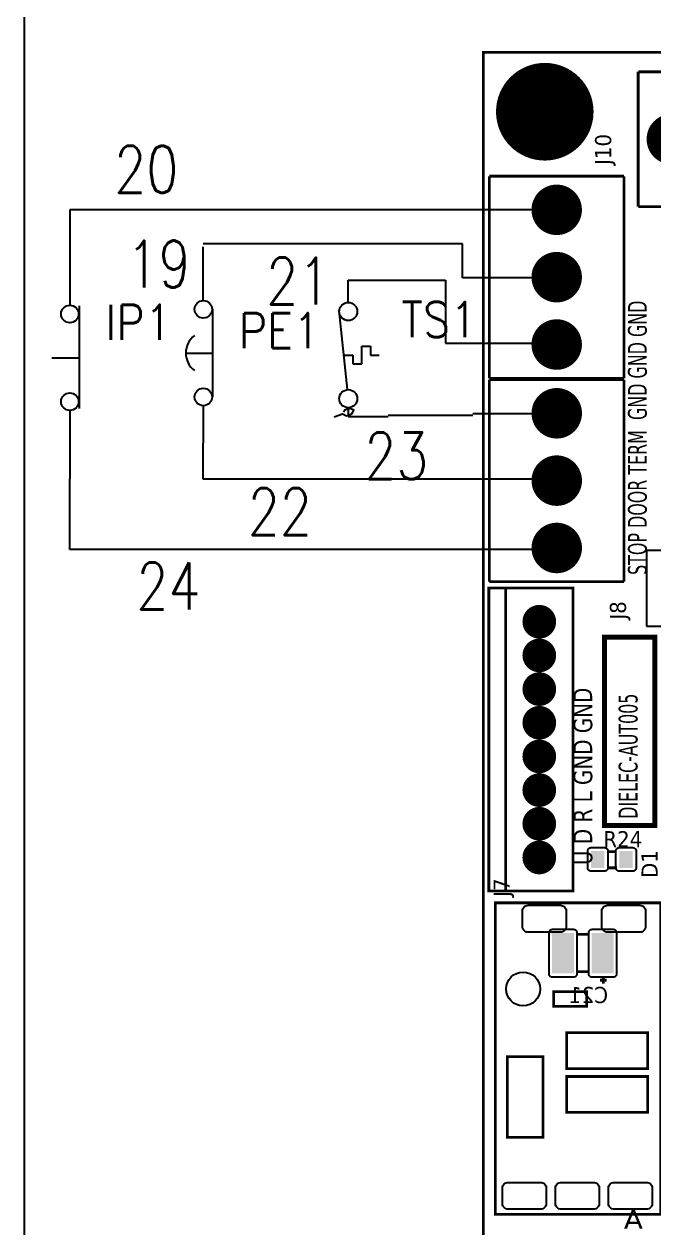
# Model space of a CAD drawing. Header units: millimetres. Extents: x 123.5 to 144.3, y 105.4 to 121.6.
# Drawn here: x 123.51 to 126.88, y 109.2 to 115.63 of the extents above; entities that cross this region are included whole.
import ezdxf
from ezdxf.enums import TextEntityAlignment as Align

# ---------------------------------------------------------------- set-up
doc = ezdxf.new("R2010")
doc.units = ezdxf.units.MM
for name, color, linetype in [('DESC', 250, 'Continuous'), ('SYMS', 7, 'Continuous'), ('TAGS', 250, 'Continuous'), ('WIREFIXED', 7, 'Continuous'), ('WIRES', 7, 'Continuous')]:
    doc.layers.add(name, color=color, linetype=linetype)
doc.styles.get("Standard").update_dxf_attribs({"font": 'tahoma.ttf'})
doc.styles.add('WD', font='romans.shx')

# ---------------------------------------------------------------- blocks, each defined once
blk = doc.blocks.new('RPAD')
blk.add_trace([(-0.5, -0.5), (-0.5, 0.5), (0.5, -0.5), (0.5, 0.5)])
blk = doc.blocks.new('EPAD')
at = {"const_width": 0.5}
blk.add_lwpolyline([(-0.25, 0, 1), (0.25, 0, 1)], format="xyb", close=True, dxfattribs=at)
blk = doc.blocks.new('card')
for points, const_width in [([(107.5319, 110.444), (113.6676, 110.444), (113.6676, 116.3461), (107.5319, 116.3461), (107.5319, 110.444)], 0.012), ([(107.5319, 110.444), (113.6676, 110.444), (113.6676, 116.3461), (107.5319, 116.3461), (107.5319, 110.444)], 0.012), ([(107.5319, 110.444), (113.6676, 110.444), (113.6676, 116.3461), (107.5319, 116.3461), (107.5319, 110.444)], 0.012), ([(108.2221, 116.2598), (108.2221, 115.6598)], 0.012), ([(108.2221, 116.2598), (108.8221, 116.2598)], 0.012), ([(108.2221, 116.2598), (108.2221, 115.6598)], 0.012), ([(108.2221, 116.2598), (108.8221, 116.2598)], 0.012), ([(108.2221, 116.2598), (108.2221, 115.6598)], 0.012), ([(108.2221, 116.2598), (108.8221, 116.2598)], 0.012), ([(108.1588, 115.795), (107.5588, 115.795)], 0.012), ([(107.5588, 115.795), (107.5588, 114.895)], 0.012), ([(108.1588, 115.795), (107.5588, 115.795)], 0.012), ([(107.5588, 115.795), (107.5588, 114.895)], 0.012), ([(108.1588, 115.795), (107.5588, 115.795)], 0.012), ([(107.5588, 115.795), (107.5588, 114.895)], 0.012), ([(108.1588, 114.895), (108.1588, 115.795)], 0.012), ([(108.1588, 114.895), (108.1588, 115.795)], 0.012), ([(108.1588, 114.895), (108.1588, 115.795)], 0.012), ([(108.2221, 115.6598), (108.8221, 115.6598)], 0.012), ([(108.2221, 115.6598), (108.8221, 115.6598)], 0.012), ([(108.2221, 115.6598), (108.8221, 115.6598)], 0.012), ([(108.1588, 114.895), (107.5588, 114.895)], 0.012), ([(108.1588, 114.895), (107.5588, 114.895)], 0.012), ([(108.1588, 114.895), (107.5588, 114.895)], 0.012), ([(108.159, 114.8887), (107.559, 114.8887)], 0.012), ([(107.559, 114.8887), (107.559, 113.9887)], 0.012), ([(108.159, 114.8887), (107.559, 114.8887)], 0.012), ([(107.559, 114.8887), (107.559, 113.9887)], 0.012), ([(108.159, 114.8887), (107.559, 114.8887)], 0.012), ([(107.559, 114.8887), (107.559, 113.9887)], 0.012), ([(108.159, 113.9887), (108.159, 114.8887)], 0.012), ([(108.159, 113.9887), (108.159, 114.8887)], 0.012), ([(108.159, 113.9887), (108.159, 114.8887)], 0.012), ([(107.5562, 112.6101), (107.9312, 112.6101), (107.9312, 113.9601), (107.5562, 113.9601), (107.5562, 112.6101)], 0.012), ([(107.5562, 112.6101), (107.9312, 112.6101), (107.9312, 113.9601), (107.5562, 113.9601), (107.5562, 112.6101)], 0.012), ([(107.5562, 112.6101), (107.9312, 112.6101), (107.9312, 113.9601), (107.5562, 113.9601), (107.5562, 112.6101)], 0.012), ([(108.159, 113.9887), (107.559, 113.9887)], 0.012), ([(108.159, 113.9887), (107.559, 113.9887)], 0.012), ([(108.159, 113.9887), (107.559, 113.9887)], 0.012), ([(107.6312, 112.6101), (107.6312, 113.9601)], 0.012), ([(107.6312, 112.6101), (107.6312, 113.9601)], 0.012), ([(107.6312, 112.6101), (107.6312, 113.9601)], 0.012), ([(108.0715, 112.9027), (108.2959, 112.9027), (108.2959, 113.7412), (108.0715, 113.7412), (108.0715, 112.9027)], 0.0225), ([(108.0715, 112.9027), (108.2959, 112.9027), (108.2959, 113.7412), (108.0715, 113.7412), (108.0715, 112.9027)], 0.0225), ([(108.0715, 112.9027), (108.2959, 112.9027), (108.2959, 113.7412), (108.0715, 113.7412), (108.0715, 112.9027)], 0.0225), ([(108.0854, 112.7858), (108.1259, 112.7858)], 0.012), ([(108.0854, 112.7858), (108.1259, 112.7858)], 0.012), ([(108.0854, 112.7858), (108.1259, 112.7858)], 0.012), ([(108.0854, 112.7138), (108.1274, 112.7138)], 0.012), ([(108.0854, 112.7138), (108.1274, 112.7138)], 0.012), ([(108.0854, 112.7138), (108.1274, 112.7138)], 0.012), ([(107.5849, 111.1702), (108.323, 111.1702), (108.323, 112.5579), (107.5849, 112.5579), (107.5849, 111.1702)], 0.012), ([(107.5849, 111.1702), (108.323, 111.1702), (108.323, 112.5579), (107.5849, 112.5579), (107.5849, 111.1702)], 0.012), ([(107.5849, 111.1702), (108.323, 111.1702), (108.323, 112.5579), (107.5849, 112.5579), (107.5849, 111.1702)], 0.012), ([(107.9468, 112.4174), (108.0053, 112.4174)], 0.012), ([(107.9468, 112.4174), (108.0053, 112.4174)], 0.012), ([(107.9468, 112.4174), (108.0053, 112.4174)], 0.012), ([(107.9468, 112.2509), (108.0038, 112.2509)], 0.012), ([(107.9468, 112.2509), (108.0038, 112.2509)], 0.012), ([(107.9468, 112.2509), (108.0038, 112.2509)], 0.012), ([(108.0518, 112.2134), (108.0818, 112.2134)], 0.012), ([(108.0518, 112.2134), (108.0818, 112.2134)], 0.012), ([(108.0518, 112.2134), (108.0818, 112.2134)], 0.012), ([(108.0668, 112.2284), (108.0668, 112.1984)], 0.012), ([(108.0668, 112.2284), (108.0668, 112.1984)], 0.012), ([(108.0668, 112.2284), (108.0668, 112.1984)], 0.012), ([(107.8447, 112.0973), (107.9923, 112.0973), (107.9923, 112.1623), (107.8447, 112.1623), (107.8447, 112.0973)], 0.012), ([(107.8447, 112.0973), (107.9923, 112.0973), (107.9923, 112.1623), (107.8447, 112.1623), (107.8447, 112.0973)], 0.012), ([(107.8447, 112.0973), (107.9923, 112.0973), (107.9923, 112.1623), (107.8447, 112.1623), (107.8447, 112.0973)], 0.012), ([(107.9038, 111.8198), (108.264, 111.8198), (108.264, 111.9792), (107.9038, 111.9792), (107.9038, 111.8198)], 0.012), ([(107.9038, 111.8198), (108.264, 111.8198), (108.264, 111.9792), (107.9038, 111.9792), (107.9038, 111.8198)], 0.012), ([(107.9038, 111.8198), (108.264, 111.8198), (108.264, 111.9792), (107.9038, 111.9792), (107.9038, 111.8198)], 0.012), ([(107.638, 111.5127), (107.7975, 111.5127), (107.7975, 111.8729), (107.638, 111.8729), (107.638, 111.5127)], 0.012), ([(107.638, 111.5127), (107.7975, 111.5127), (107.7975, 111.8729), (107.638, 111.8729), (107.638, 111.5127)], 0.012), ([(107.638, 111.5127), (107.7975, 111.5127), (107.7975, 111.8729), (107.638, 111.8729), (107.638, 111.5127)], 0.012), ([(107.9038, 111.6249), (108.264, 111.6249), (108.264, 111.7843), (107.9038, 111.7843), (107.9038, 111.6249)], 0.012), ([(107.9038, 111.6249), (108.264, 111.6249), (108.264, 111.7843), (107.9038, 111.7843), (107.9038, 111.6249)], 0.012), ([(107.9038, 111.6249), (108.264, 111.6249), (108.264, 111.7843), (107.9038, 111.7843), (107.9038, 111.6249)], 0.012)]:
    blk.add_lwpolyline(points, dxfattribs=dict(const_width=const_width))
blk.add_lwpolyline([(108.2594, 113.7903), (109.8794, 113.7903), (109.8794, 114.1273), (108.2594, 114.1273), (108.2594, 113.7903)])
for points in [[(108.0119, 112.8038), (108.0719, 112.8038), (108.0734, 112.8037), (108.0749, 112.8035), (108.0764, 112.8031), (108.0778, 112.8026), (108.0791, 112.802), (108.0803, 112.8013), (108.0815, 112.8004), (108.0825, 112.7994), (108.0835, 112.7984), (108.0844, 112.7972), (108.0851, 112.796), (108.0857, 112.7947), (108.0862, 112.7933), (108.0866, 112.7918), (108.0868, 112.7903), (108.0869, 112.7888), (108.0869, 112.7138), (108.0868, 112.7122), (108.0866, 112.7107), (108.0862, 112.7093), (108.0857, 112.7079), (108.0851, 112.7066), (108.0844, 112.7053), (108.0835, 112.7042), (108.0825, 112.7031), (108.0815, 112.7021), (108.0803, 112.7013), (108.0791, 112.7006), (108.0778, 112.6999), (108.0764, 112.6994), (108.0749, 112.6991), (108.0734, 112.6988), (108.0719, 112.6988), (108.0119, 112.6988), (108.0103, 112.6988), (108.0088, 112.6991), (108.0074, 112.6994), (108.006, 112.6999), (108.0047, 112.7006), (108.0034, 112.7013), (108.0023, 112.7021), (108.0012, 112.7031), (108.0002, 112.7042), (107.9994, 112.7053), (107.9987, 112.7066), (107.998, 112.7079), (107.9975, 112.7093), (107.9972, 112.7107), (107.9969, 112.7122), (107.9969, 112.7138), (107.9969, 112.7888), (107.9969, 112.7903), (107.9972, 112.7918), (107.9975, 112.7933), (107.998, 112.7947), (107.9987, 112.796), (107.9994, 112.7972), (108.0002, 112.7984), (108.0012, 112.7994), (108.0023, 112.8004), (108.0034, 112.8013), (108.0047, 112.802), (108.006, 112.8026), (108.0074, 112.8031), (108.0088, 112.8035), (108.0103, 112.8037), (108.0119, 112.8038)], [(108.1379, 112.8038), (108.1979, 112.8038), (108.1994, 112.8037), (108.2009, 112.8035), (108.2024, 112.8031), (108.2038, 112.8026), (108.2051, 112.802), (108.2063, 112.8013), (108.2075, 112.8004), (108.2085, 112.7994), (108.2095, 112.7984), (108.2104, 112.7972), (108.2111, 112.796), (108.2117, 112.7947), (108.2122, 112.7933), (108.2126, 112.7918), (108.2128, 112.7903), (108.2129, 112.7888), (108.2129, 112.7138), (108.2128, 112.7122), (108.2126, 112.7107), (108.2122, 112.7093), (108.2117, 112.7079), (108.2111, 112.7066), (108.2104, 112.7053), (108.2095, 112.7042), (108.2085, 112.7031), (108.2075, 112.7021), (108.2063, 112.7013), (108.2051, 112.7006), (108.2038, 112.6999), (108.2024, 112.6994), (108.2009, 112.6991), (108.1994, 112.6988), (108.1979, 112.6988), (108.1379, 112.6988), (108.1363, 112.6988), (108.1348, 112.6991), (108.1334, 112.6994), (108.132, 112.6999), (108.1307, 112.7006), (108.1294, 112.7013), (108.1283, 112.7021), (108.1272, 112.7031), (108.1262, 112.7042), (108.1254, 112.7053), (108.1247, 112.7066), (108.124, 112.7079), (108.1235, 112.7093), (108.1232, 112.7107), (108.1229, 112.7122), (108.1229, 112.7138), (108.1229, 112.7888), (108.1229, 112.7903), (108.1232, 112.7918), (108.1235, 112.7933), (108.124, 112.7947), (108.1247, 112.796), (108.1254, 112.7972), (108.1262, 112.7984), (108.1272, 112.7994), (108.1283, 112.8004), (108.1294, 112.8013), (108.1307, 112.802), (108.132, 112.8026), (108.1334, 112.8031), (108.1348, 112.8035), (108.1363, 112.8037), (108.1379, 112.8038)], [(107.9009, 112.5216), (107.9009, 112.4526), (107.9004, 112.4474), (107.8989, 112.4425), (107.8966, 112.4382), (107.8935, 112.4345), (107.8897, 112.4314), (107.8854, 112.4291), (107.8806, 112.4276), (107.8754, 112.4271), (107.7314, 112.4271), (107.7261, 112.4276), (107.7213, 112.4291), (107.717, 112.4314), (107.7132, 112.4345), (107.7101, 112.4382), (107.7078, 112.4425), (107.7064, 112.4474), (107.7059, 112.4526), (107.7059, 112.5216), (107.7064, 112.5268), (107.7078, 112.5316), (107.7101, 112.536), (107.7132, 112.5397), (107.717, 112.5428), (107.7213, 112.5451), (107.7261, 112.5466), (107.7314, 112.5471), (107.8754, 112.5471), (107.8806, 112.5466), (107.8854, 112.5451), (107.8897, 112.5428), (107.8935, 112.5397), (107.8966, 112.536), (107.8989, 112.5316), (107.9004, 112.5268), (107.9009, 112.5216)], [(108.2552, 112.5216), (108.2552, 112.4526), (108.2547, 112.4474), (108.2532, 112.4425), (108.2509, 112.4382), (108.2478, 112.4345), (108.2441, 112.4314), (108.2397, 112.4291), (108.2349, 112.4276), (108.2297, 112.4271), (108.0857, 112.4271), (108.0805, 112.4276), (108.0757, 112.4291), (108.0713, 112.4314), (108.0676, 112.4345), (108.0645, 112.4382), (108.0622, 112.4425), (108.0607, 112.4474), (108.0602, 112.4526), (108.0602, 112.5216), (108.0607, 112.5268), (108.0622, 112.5316), (108.0645, 112.536), (108.0676, 112.5397), (108.0713, 112.5428), (108.0757, 112.5451), (108.0805, 112.5466), (108.0857, 112.5471), (108.2297, 112.5471), (108.2349, 112.5466), (108.2397, 112.5451), (108.2441, 112.5428), (108.2478, 112.5397), (108.2509, 112.536), (108.2532, 112.5316), (108.2547, 112.5268), (108.2552, 112.5216)], [(107.8381, 112.2284), (107.9356, 112.2284), (107.9371, 112.2285), (107.9386, 112.2287), (107.9401, 112.229), (107.9415, 112.2295), (107.9428, 112.2302), (107.944, 112.2309), (107.9452, 112.2318), (107.9462, 112.2327), (107.9472, 112.2338), (107.948, 112.2349), (107.9488, 112.2362), (107.9494, 112.2375), (107.9499, 112.2389), (107.9503, 112.2403), (107.9505, 112.2418), (107.9506, 112.2434), (107.9506, 112.4234), (107.9505, 112.4249), (107.9503, 112.4264), (107.9499, 112.4279), (107.9494, 112.4293), (107.9488, 112.4306), (107.948, 112.4318), (107.9472, 112.433), (107.9462, 112.434), (107.9452, 112.435), (107.944, 112.4359), (107.9428, 112.4366), (107.9415, 112.4372), (107.9401, 112.4377), (107.9386, 112.4381), (107.9371, 112.4383), (107.9356, 112.4384), (107.8381, 112.4384), (107.8365, 112.4383), (107.835, 112.4381), (107.8335, 112.4377), (107.8322, 112.4372), (107.8308, 112.4366), (107.8296, 112.4359), (107.8284, 112.435), (107.8274, 112.434), (107.8264, 112.433), (107.8256, 112.4318), (107.8248, 112.4306), (107.8242, 112.4293), (107.8237, 112.4279), (107.8234, 112.4264), (107.8231, 112.4249), (107.8231, 112.4234), (107.8231, 112.2434), (107.8231, 112.2418), (107.8234, 112.2403), (107.8237, 112.2389), (107.8242, 112.2375), (107.8248, 112.2362), (107.8256, 112.2349), (107.8264, 112.2338), (107.8274, 112.2327), (107.8284, 112.2318), (107.8296, 112.2309), (107.8308, 112.2302), (107.8322, 112.2295), (107.8335, 112.229), (107.835, 112.2287), (107.8365, 112.2285), (107.8381, 112.2284)], [(108.0151, 112.2284), (108.1126, 112.2284), (108.1141, 112.2285), (108.1156, 112.2287), (108.1171, 112.229), (108.1185, 112.2295), (108.1198, 112.2302), (108.121, 112.2309), (108.1222, 112.2318), (108.1232, 112.2327), (108.1242, 112.2338), (108.125, 112.2349), (108.1258, 112.2362), (108.1264, 112.2375), (108.1269, 112.2389), (108.1273, 112.2403), (108.1275, 112.2418), (108.1276, 112.2434), (108.1276, 112.4234), (108.1275, 112.4249), (108.1273, 112.4264), (108.1269, 112.4279), (108.1264, 112.4293), (108.1258, 112.4306), (108.125, 112.4318), (108.1242, 112.433), (108.1232, 112.434), (108.1222, 112.435), (108.121, 112.4359), (108.1198, 112.4366), (108.1185, 112.4372), (108.1171, 112.4377), (108.1156, 112.4381), (108.1141, 112.4383), (108.1126, 112.4384), (108.0151, 112.4384), (108.0135, 112.4383), (108.012, 112.4381), (108.0105, 112.4377), (108.0092, 112.4372), (108.0078, 112.4366), (108.0066, 112.4359), (108.0054, 112.435), (108.0044, 112.434), (108.0034, 112.433), (108.0026, 112.4318), (108.0018, 112.4306), (108.0012, 112.4293), (108.0007, 112.4279), (108.0004, 112.4264), (108.0001, 112.4249), (108.0001, 112.4234), (108.0001, 112.2434), (108.0001, 112.2418), (108.0004, 112.2403), (108.0007, 112.2389), (108.0012, 112.2375), (108.0018, 112.2362), (108.0026, 112.2349), (108.0034, 112.2338), (108.0044, 112.2327), (108.0054, 112.2318), (108.0066, 112.2309), (108.0078, 112.2302), (108.0092, 112.2295), (108.0105, 112.229), (108.012, 112.2287), (108.0135, 112.2285), (108.0151, 112.2284)], [(107.8123, 111.2873), (107.8123, 111.2183), (107.8118, 111.2131), (107.8103, 111.2083), (107.808, 111.204), (107.8049, 111.2002), (107.8011, 111.1971), (107.7968, 111.1948), (107.792, 111.1933), (107.7868, 111.1928), (107.6428, 111.1928), (107.6376, 111.1933), (107.6327, 111.1948), (107.6284, 111.1971), (107.6246, 111.2002), (107.6216, 111.204), (107.6192, 111.2083), (107.6178, 111.2131), (107.6173, 111.2183), (107.6173, 111.2873), (107.6178, 111.2925), (107.6192, 111.2974), (107.6216, 111.3017), (107.6246, 111.3055), (107.6284, 111.3085), (107.6327, 111.3109), (107.6376, 111.3123), (107.6428, 111.3128), (107.7868, 111.3128), (107.792, 111.3123), (107.7968, 111.3109), (107.8011, 111.3085), (107.8049, 111.3055), (107.808, 111.3017), (107.8103, 111.2974), (107.8118, 111.2925), (107.8123, 111.2873)], [(108.0485, 111.2873), (108.0485, 111.2183), (108.048, 111.2131), (108.0465, 111.2083), (108.0442, 111.204), (108.0411, 111.2002), (108.0374, 111.1971), (108.033, 111.1948), (108.0282, 111.1933), (108.023, 111.1928), (107.879, 111.1928), (107.8738, 111.1933), (107.869, 111.1948), (107.8646, 111.1971), (107.8609, 111.2002), (107.8578, 111.204), (107.8555, 111.2083), (107.854, 111.2131), (107.8535, 111.2183), (107.8535, 111.2873), (107.854, 111.2925), (107.8555, 111.2974), (107.8578, 111.3017), (107.8609, 111.3055), (107.8646, 111.3085), (107.869, 111.3109), (107.8738, 111.3123), (107.879, 111.3128), (108.023, 111.3128), (108.0282, 111.3123), (108.033, 111.3109), (108.0374, 111.3085), (108.0411, 111.3055), (108.0442, 111.3017), (108.0465, 111.2974), (108.048, 111.2925), (108.0485, 111.2873)], [(108.2847, 111.2873), (108.2847, 111.2183), (108.2842, 111.2131), (108.2828, 111.2083), (108.2804, 111.204), (108.2773, 111.2002), (108.2736, 111.1971), (108.2693, 111.1948), (108.2644, 111.1933), (108.2592, 111.1928), (108.1152, 111.1928), (108.11, 111.1933), (108.1052, 111.1948), (108.1008, 111.1971), (108.0971, 111.2002), (108.094, 111.204), (108.0917, 111.2083), (108.0902, 111.2131), (108.0897, 111.2183), (108.0897, 111.2873), (108.0902, 111.2925), (108.0917, 111.2974), (108.094, 111.3017), (108.0971, 111.3055), (108.1008, 111.3085), (108.1052, 111.3109), (108.11, 111.3123), (108.1152, 111.3128), (108.2592, 111.3128), (108.2644, 111.3123), (108.2693, 111.3109), (108.2736, 111.3085), (108.2773, 111.3055), (108.2804, 111.3017), (108.2828, 111.2974), (108.2842, 111.2925), (108.2847, 111.2873)]]:
    blk.add_lwpolyline(points, close=True)
blk.add_circle((107.7089, 112.1741), 0.0756)
blk.add_circle((107.7089, 112.1741), 0.0756)
blk.add_circle((107.7089, 112.1741), 0.0756)
at = {"zscale": 1.5}
for name, p, xscale, yscale in [('EPAD', (107.8057, 116.082), 0.4349999999999999, 0.4349999999999999), ('EPAD', (108.3721, 115.9598), 0.225, 0.225), ('EPAD', (107.8588, 115.645), 0.225, 0.225), ('EPAD', (107.8588, 115.345), 0.225, 0.225), ('EPAD', (107.8588, 115.045), 0.225, 0.225), ('EPAD', (107.859, 114.7387), 0.225, 0.225), ('EPAD', (107.859, 114.4387), 0.225, 0.225), ('EPAD', (107.859, 114.1387), 0.225, 0.225), ('EPAD', (107.7812, 113.8101), 0.15, 0.15), ('EPAD', (107.7812, 113.6601), 0.15, 0.15), ('EPAD', (107.7812, 113.5101), 0.15, 0.15), ('EPAD', (107.7812, 113.3601), 0.15, 0.15), ('EPAD', (107.7812, 113.2101), 0.15, 0.15), ('EPAD', (107.7812, 113.0601), 0.15, 0.15), ('EPAD', (107.7812, 112.9101), 0.15, 0.15), ('EPAD', (107.7812, 112.7601), 0.15, 0.15), ('RPAD', (108.0419, 112.7513), 0.06, 0.07500000000000001), ('RPAD', (108.1679, 112.7513), 0.06, 0.07500000000000001)]:
    blk.add_blockref(name, p, dxfattribs=dict(at, xscale=xscale, yscale=yscale))
at = {"xscale": 0.0975, "yscale": 0.18, "zscale": 1.5, "rotation": 180}
for p in [(107.8868, 112.3334), (108.0638, 112.3334)]:
    blk.add_blockref('RPAD', p, dxfattribs=at)
for s, height, width, p in [('J10', 0.072, 1.041667, (108.1018, 115.8445)), ('J10', 0.072, 1.041667, (108.1018, 115.8445)), ('J10', 0.072, 1.041667, (108.1018, 115.8445)), ('STOP DOOR TERM  GND GND GND', 0.084, 0.714286, (108.2605, 114.0188)), ('STOP DOOR TERM  GND GND GND', 0.084, 0.714286, (108.2605, 114.0188)), ('STOP DOOR TERM  GND GND GND', 0.084, 0.714286, (108.2605, 114.0188)), ('J8', 0.072, 1.041667, (108.168, 113.8192)), ('J8', 0.072, 1.041667, (108.168, 113.8192)), ('J8', 0.072, 1.041667, (108.168, 113.8192)), ('U D R L GND GND', 0.084, 0.892857, (108.0173, 112.7264)), ('U D R L GND GND', 0.084, 0.892857, (108.0173, 112.7264)), ('U D R L GND GND', 0.084, 0.892857, (108.0173, 112.7264)), ('DIELEC-AUT005', 0.084, 0.714286, (108.2192, 112.9322)), ('DIELEC-AUT005', 0.084, 0.714286, (108.2192, 112.9322)), ('DIELEC-AUT005', 0.084, 0.714286, (108.2192, 112.9322)), ('D1', 0.072, 1.041667, (108.3089, 112.6684)), ('D1', 0.072, 1.041667, (108.3089, 112.6684)), ('D1', 0.072, 1.041667, (108.3089, 112.6684)), ('J7', 0.072, 1.041667, (107.6492, 112.5846)), ('J7', 0.072, 1.041667, (107.6492, 112.5846)), ('J7', 0.072, 1.041667, (107.6492, 112.5846))]:
    blk.add_text(s, height=height, rotation=90, dxfattribs=dict(width=width)).set_placement(p)
for s, height, width, p in [('R24', 0.072, 1.041667, (108.0665, 112.8053)), ('R24', 0.072, 1.041667, (108.0665, 112.8053)), ('R24', 0.072, 1.041667, (108.0665, 112.8053)), ("A  B  B'", 0.084, 1.25, (108.1583, 111.1064)), ("A  B  B'", 0.084, 1.25, (108.1583, 111.1064)), ("A  B  B'", 0.084, 1.25, (108.1583, 111.1064))]:
    blk.add_text(s, height=height, dxfattribs=dict(width=width)).set_placement(p)
at = {"text_generation_flag": 2, "width": 1.041667}
blk.add_text('C21', height=0.072, dxfattribs=at).set_placement((108.0878, 112.1114))
blk.add_text('C21', height=0.072, dxfattribs=at).set_placement((108.0878, 112.1114))
blk.add_text('C21', height=0.072, dxfattribs=at).set_placement((108.0878, 112.1114))
blk = doc.blocks.new('VPB12')
for p, q in [((0.0335, 0.1849), (0.0335, -0.1801)), ((-0.0644, 0), (0.0335, 0))]:
    blk.add_line(p, q)
for centre in [(0, 0.1562), (0, -0.1562)]:
    blk.add_circle(centre, 0.0312)
at = {"style": 'WD'}
for tag, p, width in [('INST', (0.1269, 0.3902), 0.7), ('LOC', (0.1269, 0.2206), 0.7), ('TAG1', (0.1269, 0.0644), 0.9), ('XREF', (0.1287, -0.09), 0.7), ('DESC1', (0.1287, -0.242), 0.7), ('DESC2', (0.1287, -0.3982), 0.7)]:
    blk.add_attdef(tag, p, '', height=0.125, dxfattribs=dict(at, width=width))
at = {"linetype": 'Continuous', "style": 'WD'}
for tag, height, flags, p in [('TERM01', 0.125, 8, (-0.055, 0.2223)), ('MFG', 0.01, 9, (0.0141, -0.0881)), ('CAT', 0.01, 9, (0.0141, -0.0731))]:
    blk.add_attdef(tag, text='', height=height, dxfattribs=dict(at, flags=flags)).set_placement(p, align=Align.RIGHT)
at = {"color": 7, "style": 'WD', "flags": 1}
for tag, p in [('X2TERM01', (0, 0.1875)), ('X8TERM02', (0, -0.1875))]:
    blk.add_attdef(tag, p, '', height=0.0125, dxfattribs=at)
at = {"color": 7, "style": 'WD'}
for tag, p in [('X4LINK', (-0.125, 0)), ('X1LINK', (0.125, 0))]:
    blk.add_attdef(tag, p, '', height=0.01, dxfattribs=at)
at = {"style": 'WD'}
for tag, flags, p in [('FAMILY', 9, (0.0141, -0.0365)), ('CONTACT', 1, (0.0141, -0.0531))]:
    blk.add_attdef(tag, text='', height=0.01, dxfattribs=dict(at, flags=flags)).set_placement(p, align=Align.RIGHT)
at = {"linetype": 'Continuous', "style": 'WD', "flags": 9}
blk.add_attdef('ASSYCODE', text='', height=0.01, dxfattribs=at).set_placement((-0.001, -0.1054), align=Align.CENTER)
at = {"linetype": 'Continuous', "style": 'WD', "flags": 8}
blk.add_attdef('TERM02', text='', height=0.125, dxfattribs=at).set_placement((-0.0407, -0.2291), align=Align.TOP_RIGHT)
blk = doc.blocks.new('VPB12M')
for p, q in [((0.0343, -0.1562), (0.0343, 0.1562)), ((-0.0646, 0), (0.0343, 0))]:
    blk.add_line(p, q)
for centre in [(0, 0.1562), (0, -0.1562)]:
    blk.add_circle(centre, 0.0312)
blk.add_arc((0.0156, 0), 0.0781, 126.8699, 233.1301)
at = {"style": 'WD'}
for tag, p, width in [('INST', (0.1269, 0.3434), 0.7), ('LOC', (0.1269, 0.1738), 0.7), ('TAG1', (0.1269, 0.0175), 0.9), ('XREF', (0.1287, -0.1369), 0.7), ('DESC1', (0.1287, -0.2889), 0.7), ('DESC2', (0.1287, -0.4451), 0.7)]:
    blk.add_attdef(tag, p, '', height=0.125, dxfattribs=dict(at, width=width))
at = {"linetype": 'Continuous', "style": 'WD'}
for tag, height, flags, p in [('TERM01', 0.125, 8, (-0.055, 0.2066)), ('MFG', 0.01, 9, (-0.1109, -0.0881)), ('CAT', 0.01, 9, (-0.1109, -0.0731))]:
    blk.add_attdef(tag, text='', height=height, dxfattribs=dict(at, flags=flags)).set_placement(p, align=Align.RIGHT)
at = {"color": 7, "style": 'WD', "flags": 1}
for tag, p in [('X2TERM01', (0, 0.1875)), ('X8TERM02', (0, -0.1875))]:
    blk.add_attdef(tag, p, '', height=0.0125, dxfattribs=at)
at = {"color": 7, "style": 'WD'}
for tag, p in [('X4LINK', (-0.1406, 0)), ('X1LINK', (0.125, 0))]:
    blk.add_attdef(tag, p, '', height=0.01, dxfattribs=at)
at = {"style": 'WD'}
for tag, flags, p in [('FAMILY', 9, (-0.1109, -0.0365)), ('CONTACT', 1, (-0.1109, -0.0531))]:
    blk.add_attdef(tag, text='', height=0.01, dxfattribs=dict(at, flags=flags)).set_placement(p, align=Align.RIGHT)
at = {"linetype": 'Continuous', "style": 'WD', "flags": 9}
blk.add_attdef('ASSYCODE', text='', height=0.01, dxfattribs=at).set_placement((-0.1247, -0.1056), align=Align.CENTER)
at = {"linetype": 'Continuous', "style": 'WD', "flags": 8}
blk.add_attdef('TERM02', text='', height=0.125, dxfattribs=at).set_placement((-0.0407, -0.2134), align=Align.TOP_RIGHT)
blk = doc.blocks.new('VTS12')
at = {"linetype": 'Continuous'}
blk.add_line((-0.002, -0.1231), (-0.0326, 0.1594), dxfattribs=at)
for p, q in [((-0.0153, 0), (0.0168, 0)), ((0.0168, 0), (0.0168, -0.0312)), ((0.0481, -0.0312), (0.0481, 0.0312)), ((0.0481, 0.0312), (0.0793, 0.0312)), ((0.0793, 0.0312), (0.0793, 0)), ((0.0793, 0), (0.1106, 0)), ((0.0168, -0.0312), (0.0481, -0.0312))]:
    blk.add_line(p, q)
for centre in [(0, 0.1553), (0, -0.1553)]:
    blk.add_circle(centre, 0.0322)
at = {"style": 'WD'}
for tag, p, width in [('INST', (0.1894, 0.3902), 0.7), ('LOC', (0.1894, 0.2206), 0.7), ('TAG1', (0.1894, 0.0644), 0.9), ('XREF', (0.1912, -0.09), 0.7), ('DESC1', (0.1912, -0.242), 0.7), ('DESC2', (0.1912, -0.3982), 0.7), ('RATING1', (0.1875, -0.5545), 0.7), ('WDTAGALT', (0.1868, -0.7158), 0.7)]:
    blk.add_attdef(tag, p, '', height=0.125, dxfattribs=dict(at, width=width))
at = {"linetype": 'Continuous', "style": 'WD'}
for tag, height, flags, p in [('TERM01', 0.125, 8, (-0.055, 0.2066)), ('MFG', 0.01, 9, (-0.0796, -0.0881)), ('CAT', 0.01, 9, (-0.0796, -0.0731))]:
    blk.add_attdef(tag, text='', height=height, dxfattribs=dict(at, flags=flags)).set_placement(p, align=Align.RIGHT)
at = {"color": 7, "style": 'WD', "flags": 1}
for tag, p in [('X2TERM01', (0, 0.1875)), ('X8TERM02', (0, -0.1875))]:
    blk.add_attdef(tag, p, '', height=0.0125, dxfattribs=at)
at = {"color": 7, "style": 'WD'}
for tag, p in [('X4LINK', (-0.1094, 0)), ('X1LINK', (0.1562, 0))]:
    blk.add_attdef(tag, p, '', height=0.01, dxfattribs=at)
at = {"style": 'WD'}
for tag, flags, p in [('FAMILY', 9, (-0.0796, -0.0365)), ('CONTACT', 1, (-0.0796, -0.0531))]:
    blk.add_attdef(tag, text='', height=0.01, dxfattribs=dict(at, flags=flags)).set_placement(p, align=Align.RIGHT)
at = {"linetype": 'Continuous', "style": 'WD', "flags": 9}
blk.add_attdef('ASSYCODE', text='', height=0.01, dxfattribs=at).set_placement((-0.0938, -0.125), align=Align.CENTER)
at = {"linetype": 'Continuous', "style": 'WD', "flags": 8}
blk.add_attdef('TERM02', text='', height=0.125, dxfattribs=at).set_placement((-0.0407, -0.2134), align=Align.TOP_RIGHT)
blk = doc.blocks.new('WD_WNV')
at = {"style": 'WD', "flags": 1}
for tag, p in [('W01USER', (-0.0625, 0.0938)), ('W02USER', (-0.0625, 0.0859)), ('W03USER', (-0.0625, 0.0781)), ('W04USER', (-0.0625, 0.0703)), ('W05USER', (-0.0625, 0.0625)), ('W06USER', (-0.0625, 0.0547)), ('W07USER', (-0.0625, 0.0469)), ('W08USER', (-0.0625, 0.0391)), ('W09USER', (-0.0625, 0.0312)), ('W10USER', (-0.0625, 0.0234))]:
    blk.add_attdef(tag, text='', height=0.005, dxfattribs=at).set_placement(p, align=Align.CENTER)
at = {"linetype": 'Continuous', "style": 'WD', "width": 0.8}
blk.add_attdef('WIRENO', text='', height=0.125, dxfattribs=at).set_placement((-0.05, 0), align=Align.MIDDLE_RIGHT)
blk = doc.blocks.new('WD_WNH')
at = {"linetype": 'Continuous', "style": 'WD', "width": 0.8}
blk.add_attdef('WIRENO', text='', height=0.125, dxfattribs=at).set_placement((0, 0.0625), align=Align.CENTER)
at = {"style": 'WD', "flags": 1}
for tag, p in [('W01USER', (0, 0.0781)), ('W02USER', (0, 0.0703)), ('W03USER', (0, 0.0625)), ('W04USER', (0, 0.0547)), ('W05USER', (0, 0.0469)), ('W06USER', (0, 0.0391)), ('W07USER', (0, 0.0312)), ('W08USER', (0, 0.0234)), ('W09USER', (0, 0.0156)), ('W10USER', (0, 0.0078))]:
    blk.add_attdef(tag, text='', height=0.005, dxfattribs=at).set_placement(p, align=Align.CENTER)

msp = doc.modelspace()

# ---------------------------------------------------------------- linework, layer by layer
at = {"color": 7, "linetype": 'Continuous'}
msp.add_line((123.5055, 121.5905), (123.5055, 105.4055), dxfattribs=at)
at = {"layer": 'WIREFIXED'}
msp.add_lwpolyline([(125.165, 113.5333), (125.2103, 113.5484), (125.2301, 113.5385), (125.2598, 113.5484), (125.2696, 113.5682), (125.2499, 113.578), (125.2202, 113.5682), (125.2153, 113.5583)], dxfattribs=at)
at = {"layer": 'WIRES'}
for p, q in [((126.3841, 114.6398), (123.7508, 114.6398)), ((123.7508, 114.6398), (123.7508, 114.1293)), ((125.8515, 114.4582), (124.4645, 114.4582)), ((124.4645, 114.1546), (124.4645, 114.442)), ((125.8515, 114.2765), (125.8515, 114.4582)), ((125.24, 114.1441), (125.24, 114.2635)), ((125.24, 114.2635), (125.7606, 114.2635)), ((125.7606, 114.2635), (125.7606, 113.9261)), ((126.3451, 114.2765), (125.8515, 114.2765)), ((125.7606, 113.9261), (126.3841, 113.9261)), ((124.4645, 113.5921), (124.4645, 113.3918)), ((123.7508, 113.5668), (123.7508, 113.2008)), ((125.24, 113.5816), (125.24, 113.535)), ((125.24, 113.535), (125.4541, 113.535)), ((125.4541, 113.5424), (125.9061, 113.5424)), ((125.9061, 113.5498), (126.3581, 113.5498)), ((124.4645, 113.1995), (124.4645, 113.3918)), ((123.7508, 112.8232), (123.7508, 113.2008)), ((126.41, 113.1995), (124.4645, 113.1995)), ((126.3711, 112.8232), (123.7508, 112.8232))]:
    msp.add_line(p, q, dxfattribs=at)

# ---------------------------------------------------------------- block references
at = {"layer": 'DESC', "xscale": 1.2, "yscale": 1.2, "zscale": 1.2}
msp.add_blockref('card', (-3.075, -24.1348), dxfattribs=at)
at = {"layer": 'SYMS'}
ref = msp.add_blockref('VPB12', (123.7508, 113.8481), dxfattribs=dict(at, xscale=1.5, yscale=1.5, zscale=1.5))
ref.add_attrib('TAG1', 'IP1', (123.9412, 113.9446), dxfattribs={"layer": 'TAGS', "height": 0.1875, "style": 'WD', "width": 0.9})
ref = msp.add_blockref('VPB12M', (124.4645, 113.8734), dxfattribs=dict(at, xscale=1.5, yscale=1.5, zscale=1.5))
ref.add_attrib('TAG1', 'PE1', (124.6549, 113.8996), dxfattribs={"layer": 'TAGS', "height": 0.1875, "style": 'WD', "width": 0.9})
ref = msp.add_blockref('VTS12', (125.24, 113.8628), dxfattribs=dict(at, xscale=1.5, yscale=1.5, zscale=1.5))
ref.add_attrib('TAG1', 'TS1', (125.5242, 113.9594), dxfattribs={"layer": 'TAGS', "height": 0.1875, "style": 'WD', "width": 0.9})
at = {"layer": 'WIREFIXED'}
ref = msp.add_blockref('WD_WNV', (124.1497, 114.7544), dxfattribs=dict(at, xscale=2, yscale=2, zscale=2))
ref.add_attrib('WIRENOF', '20', dxfattribs={"linetype": 'Continuous', "height": 0.25, "style": 'WD', "width": 0.8}).set_placement((124.3309, 114.8557), align=Align.MIDDLE_RIGHT)
ref = msp.add_blockref('WD_WNV', (124.0427, 114.2872), dxfattribs=dict(at, xscale=2, yscale=2, zscale=2))
ref.add_attrib('WIRENOF', '19', dxfattribs={"linetype": 'Continuous', "height": 0.25, "style": 'WD', "width": 0.8}).set_placement((124.3967, 114.3496), align=Align.MIDDLE_RIGHT)
ref = msp.add_blockref('WD_WNV', (125.1926, 113.8922), dxfattribs=dict(at, xscale=2, yscale=2, zscale=2))
ref.add_attrib('WIRENOF', '21', dxfattribs={"linetype": 'Continuous', "height": 0.25, "style": 'WD', "width": 0.8}).set_placement((125.144, 114.2588), align=Align.MIDDLE_RIGHT)
ref = msp.add_blockref('WD_WNV', (125.7498, 113.1848), dxfattribs=dict(at, xscale=2, yscale=2, zscale=2))
ref.add_attrib('WIRENOF', '23', dxfattribs={"linetype": 'Continuous', "height": 0.25, "style": 'WD', "width": 0.8}).set_placement((125.6688, 113.3245), align=Align.MIDDLE_RIGHT)
ref = msp.add_blockref('WD_WNV', (126.0902, 112.7038), dxfattribs=dict(at, xscale=2, yscale=2, zscale=2))
ref.add_attrib('WIRENOF', '22', dxfattribs={"linetype": 'Continuous', "height": 0.25, "style": 'WD', "width": 0.8}).set_placement((125.0453, 113.026), align=Align.MIDDLE_RIGHT)
ref = msp.add_blockref('WD_WNH', (125.0825, 112.4774), dxfattribs=dict(at, xscale=2, yscale=2, zscale=2))
ref.add_attrib('WIRENOF', '24', dxfattribs={"linetype": 'Continuous', "height": 0.25, "style": 'WD', "width": 0.8}).set_placement((124.2777, 112.4284), align=Align.BOTTOM_CENTER)

doc.saveas('drawing.dxf')
